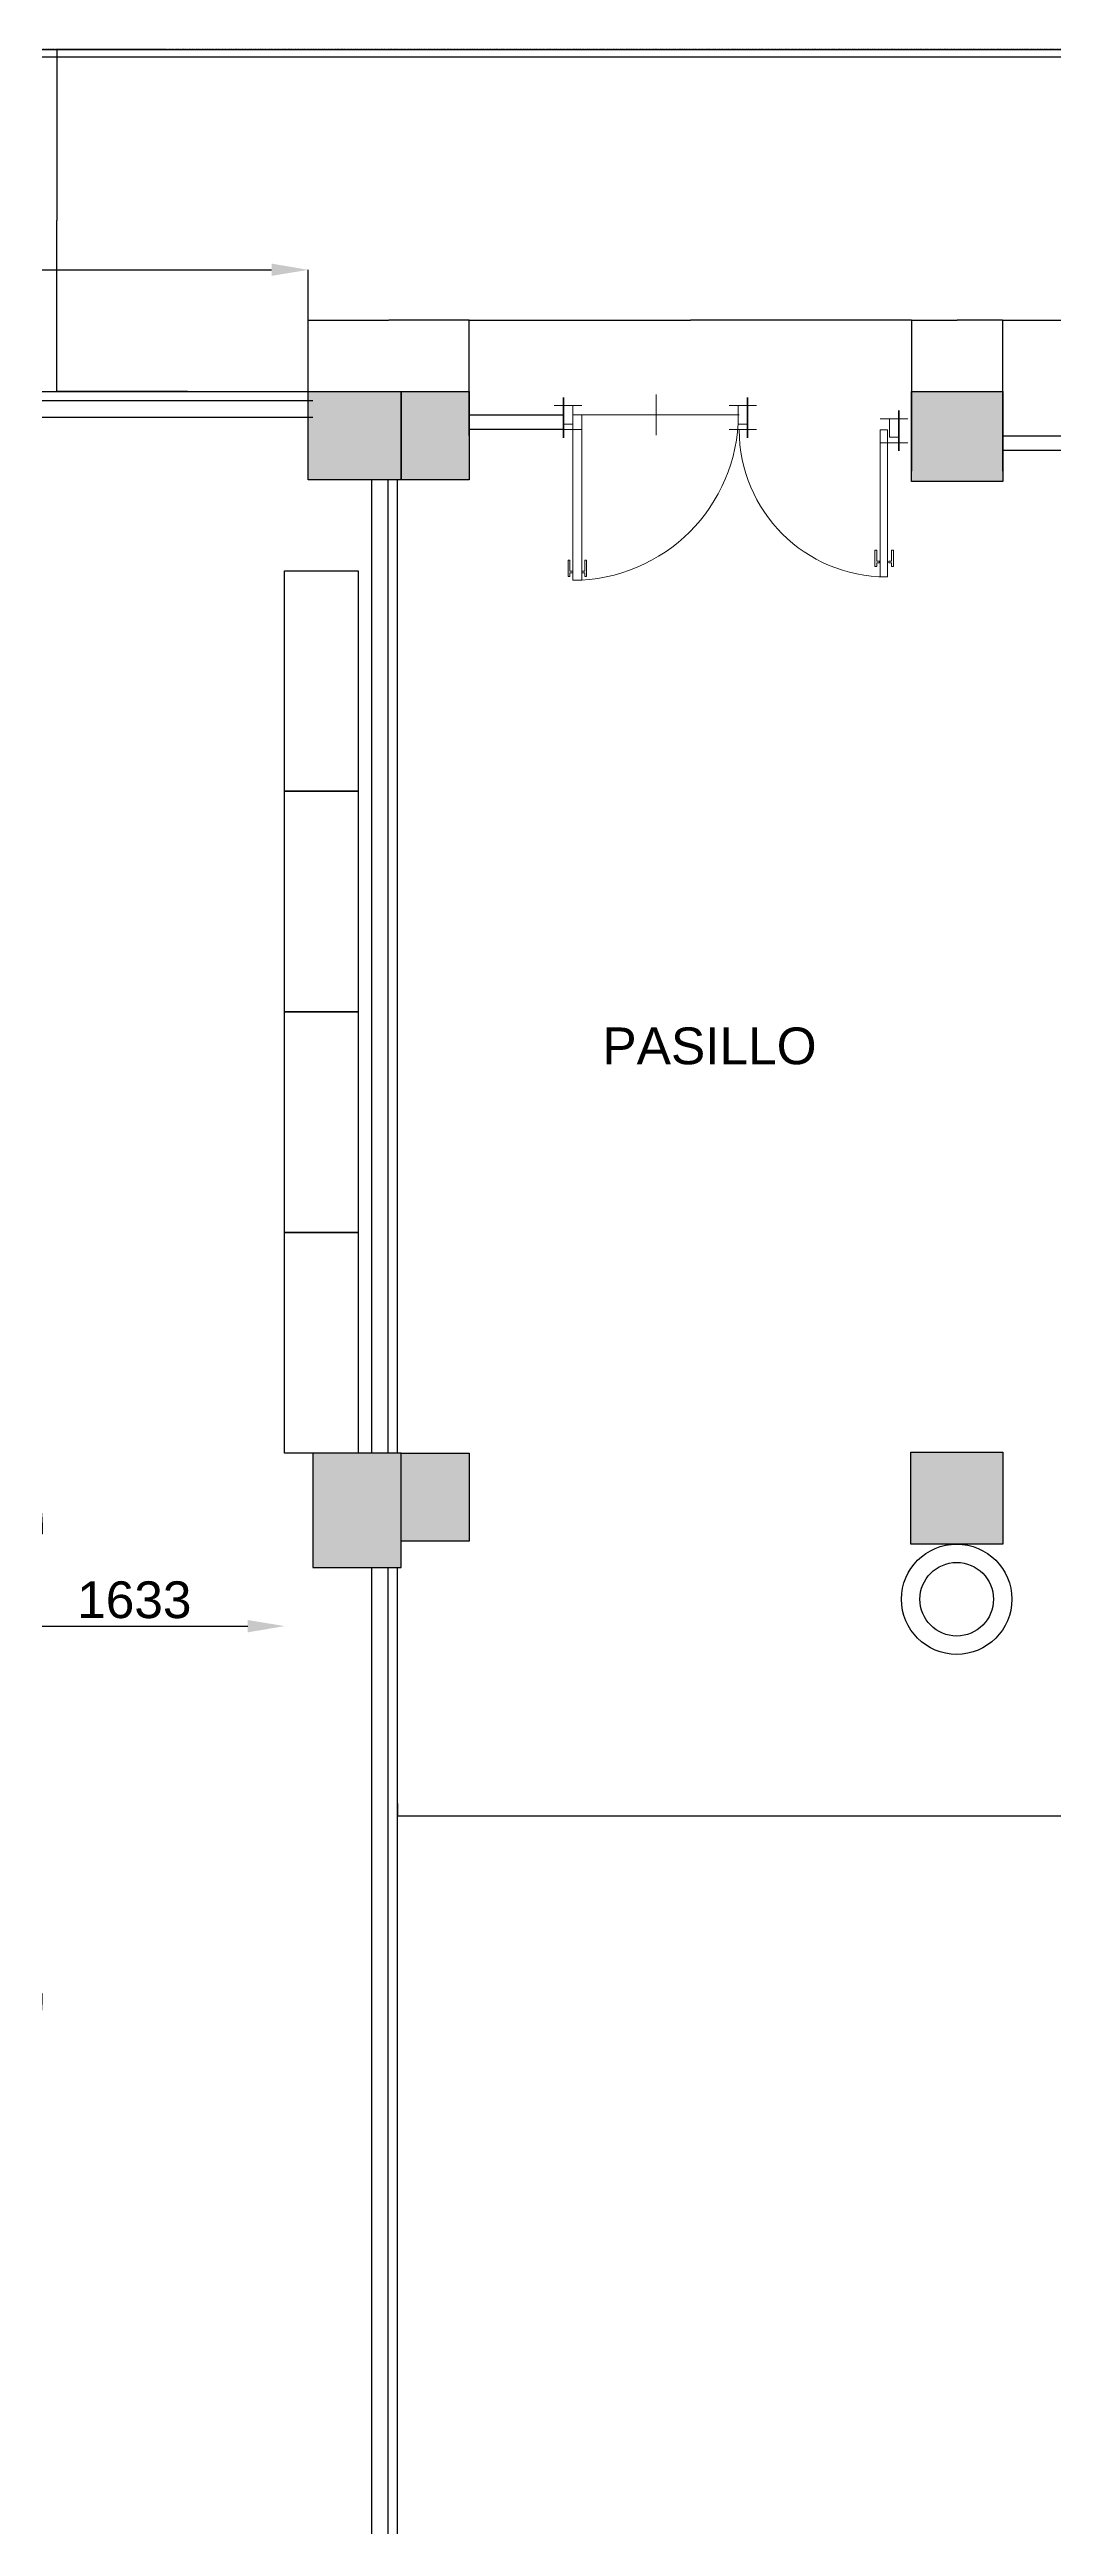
# Model space of a CAD drawing. Header units: millimetres. Extents: x -327709 to -233612, y 250954 to 312605.
# Drawn here: x -273249 to -267790, y 287356 to 300833 of the extents above; entities that cross this region are included whole.
import ezdxf

# ---------------------------------------------------------------- set-up
doc = ezdxf.new("R2010")
doc.units = ezdxf.units.MM
doc.header["$PDMODE"] = 35
doc.linetypes.add('Dash Style-1', pattern=[4.724409, 1.889764, -2.834646])
doc.linetypes.add('TRATTEGGIATA2', pattern=[0.375, 0.25, -0.125])
for name, color, linetype in [('+D COTAS', 1, 'Continuous'), ('BANCHI', 3, 'Continuous'), ('ENTRADA DE FRIO', 2, 'Continuous'), ('GOP', 5, 'Continuous'), ('PATAS', 6, 'Continuous'), ('QUADRO_ELETTRICO', 8, 'Continuous'), ('ROTULO', 7, 'Continuous'), ('SCARICHI', 3, 'Continuous')]:
    doc.layers.add(name, color=color, linetype=linetype)
for name, color, linetype, lineweight in [('acotacion', 2, 'Continuous', 5), ('p1', 7, 'Continuous', 18), ('P4', 7, 'Continuous', 18), ('SUPERFICIES', 7, 'Dash Style-1', 5)]:
    doc.layers.add(name, color=color, linetype=linetype, lineweight=lineweight)
doc.styles.add('Arial (bold)', font='arialbd.ttf')
doc.styles.add('Arial Narrow', font='ARIALN.TTF')
doc.styles.add('Arial Unicode MS', font='ARIALUNI.TTF')
doc.styles.add('costan', font='arial.ttf')
doc.dimstyles.new('carlos', dxfattribs={"dimtxt": 0.067432, "dimasz": 0.00186, "dimexe": 1.7e-05, "dimexo": 1.25e-05, "dimgap": 0, "dimtad": 0, "dimdec": 3, "dimtxsty": 'Arial (bold)', "dimblk": 'VW_SLASH-1', "dimblk1": 'VW_SLASH-1', "dimblk2": 'VW_SLASH-1', "dimcen": 0, "dimazin": 0, "dimtfac": 1, "dimtdec": 3, "dimtix": 1, "dimtmove": 0, "dimatfit": 0, "dimldrblk": 'VW_SLASH-1', "dimfxl": 1, "dimfrac": 2, "dimtolj": 1, "dimarcsym": 0})
doc.dimstyles.new('Copy of carlos 1', dxfattribs={"dimtxt": 0.067432, "dimasz": 0.18, "dimexe": 1.2e-05, "dimexo": 5.6e-05, "dimgap": 0, "dimtad": 0, "dimdec": 3, "dimtxsty": 'Arial (bold)', "dimblk": 'VW_SLASH', "dimblk1": 'VW_SLASH', "dimblk2": 'VW_SLASH', "dimcen": 0, "dimdle": 1.08e-05, "dimazin": 0, "dimtfac": 1, "dimtdec": 3, "dimtix": 1, "dimtmove": 0, "dimatfit": 0, "dimldrblk": 'VW_SLASH', "dimfxl": 1, "dimfrac": 2, "dimtolj": 1, "dimarcsym": 0})
doc.dimstyles.new('COSTAN-DESAGUES', dxfattribs={"dimtxt": 200, "dimasz": 200, "dimexe": 0, "dimexo": 0, "dimgap": 40, "dimtad": 1, "dimdec": 0, "dimzin": 0, "dimdsep": 46, "dimtxsty": 'costan', "dimcen": 0, "dimclrd": 1, "dimclre": 1, "dimclrt": 1, "dimadec": 0, "dimazin": 0, "dimtfac": 1, "dimtdec": 0, "dimtofl": 0, "dimtmove": 0, "dimatfit": 3, "dimfxl": 1, "dimtolj": 1, "dimtzin": 0, "dimarcsym": 0})

# ---------------------------------------------------------------- blocks, each defined once
blk = doc.blocks.new('VW_SLASH-1')
at = {"layer": 'p1', "color": 0, "linetype": 'ByBlock', "lineweight": -2}
blk.add_line((0, 0), (-1, 0), dxfattribs=at)
at = {"layer": 'p1', "color": 0, "linetype": 'Continuous', "lineweight": 20}
blk.add_lwpolyline([(1, 1), (-1, -1)], dxfattribs=at)
blk = doc.blocks.new('*D470')
at = {"layer": 'Defpoints', "color": 0, "linetype": 'Continuous', "transparency": 16777216}
for p in [(-271357, 291290), (-271357, 291223), (-255903, 291086)]:
    blk.add_point(p, dxfattribs=at)
at = {"layer": 'P4', "color": 0, "linetype": 'Continuous', "lineweight": -2, "transparency": 16777216}
for p, q in [((-271357, 291290), (-271357, 291223)), ((-271357, 291223), (-263630, 291223)), ((-255903, 291223), (-263630, 291223)), ((-255903, 291086), (-255903, 291223))]:
    blk.add_line(p, q, dxfattribs=at)
at = {"layer": 'P4', "color": 0, "linetype": 'Continuous', "lineweight": -2, "transparency": 16777216, "xscale": 0.0018603515625, "yscale": 0.0018603515625, "zscale": 0.0018603515625, "rotation": 180}
blk.add_blockref('VW_SLASH-1', (-271357, 291223), dxfattribs=at)
at = {"layer": 'P4', "color": 0, "linetype": 'Continuous', "lineweight": -2, "transparency": 16777216, "xscale": 0.0018603515625, "yscale": 0.0018603515625, "zscale": 0.0018603515625}
blk.add_blockref('VW_SLASH-1', (-255903, 291223), dxfattribs=at)
at = {"layer": 'P4', "color": 0, "linetype": 'Continuous', "lineweight": -2, "transparency": 16777216, "insert": (-263630, 291223), "char_height": 0.0607, "attachment_point": 5, "style": 'Arial (bold)'}
blk.add_mtext('\\A1;46361,531', dxfattribs=at)
blk = doc.blocks.new('*D474')
at = {"layer": 'Defpoints', "color": 0, "linetype": 'Continuous', "transparency": 16777216}
for p in [(-273209, 300833), (-272624, 300833), (-272498, 298972)]:
    blk.add_point(p, dxfattribs=at)
at = {"layer": 'P4', "color": 0, "linetype": 'Continuous', "lineweight": -2, "transparency": 16777216}
for p, q in [((-272624, 300833), (-273209, 300833)), ((-273209, 300833), (-273209, 299903)), ((-273209, 298972), (-273209, 299902)), ((-272498, 298972), (-273209, 298972))]:
    blk.add_line(p, q, dxfattribs=at)
at = {"layer": 'P4', "color": 0, "linetype": 'Continuous', "lineweight": -2, "transparency": 16777216, "xscale": 0.0018603515625, "yscale": 0.0018603515625, "zscale": 0.0018603515625}
for p, rotation in [((-273209, 300833), 90), ((-273209, 298972), 270)]:
    blk.add_blockref('VW_SLASH-1', p, dxfattribs=dict(at, rotation=rotation))
at = {"layer": 'P4', "color": 0, "linetype": 'Continuous', "lineweight": -2, "transparency": 16777216, "insert": (-273209, 299902), "char_height": 0.0607, "attachment_point": 5, "style": 'Arial (bold)'}
blk.add_mtext('\\A1;5580,952', dxfattribs=at)
blk = doc.blocks.new('dib puerta plan 1.00')
at = {"color": 22, "lineweight": 60}
for p, q in [((-0.5, -0.2), (-0.5, 0.02)), ((0.5, -0.2), (0.5, 0.02))]:
    blk.add_line(p, q, dxfattribs=at)
at = {"linetype": 'Continuous'}
for p, q in [((-0.003, -0.215), (-0.003, 0.005)), ((-0.55, -0.025), (-0.4, -0.025)), ((0.45, -0.105), (-0.455, -0.105)), ((-0.55, -0.155), (-0.4, -0.155))]:
    blk.add_line(p, q, dxfattribs=at)
for p, q in [((0.55, -0.025), (0.4, -0.025)), ((0.55, -0.155), (0.4, -0.155))]:
    blk.add_line(p, q)
for points in [[(0.4, 0.755), (0.385, 0.755), (0.385, 0.775), (0.375, 0.775), (0.375, 0.685), (0.385, 0.685), (0.385, 0.745), (0.4, 0.745)], [(0.45, -0.105), (0.45, 0.795), (0.4, 0.795), (0.4, -0.105)], [(0.45, 0.755), (0.465, 0.755), (0.465, 0.775), (0.475, 0.775), (0.475, 0.685), (0.465, 0.685), (0.465, 0.745), (0.45, 0.745)], [(-0.45, -0.155), (-0.5, -0.155), (-0.5, -0.055), (-0.45, -0.055)], [(0.5, -0.155), (0.45, -0.155), (0.45, -0.055), (0.5, -0.055)]]:
    blk.add_lwpolyline(points, close=True)
blk.add_arc((0.45, -0.105), 0.9, 90, 180, dxfattribs=at)
blk = doc.blocks.new('Group-2-1-1')
at = {"color": 7, "linetype": 'Continuous', "lineweight": 5}
for p, q in [((28.139, 7.294), (27.989, 7.294)), ((28.139, 7.164), (27.989, 7.164))]:
    blk.add_line(p, q, dxfattribs=at)
at = {"color": 5, "linetype": 'Continuous', "lineweight": 60}
blk.add_line((28.089, 7.119), (28.089, 7.339), dxfattribs=at)
at = {"color": 7, "linetype": 'Continuous', "lineweight": 5}
for points in [[(27.985, 7.948), (27.97, 7.948), (27.97, 7.968), (27.96, 7.968), (27.96, 7.878), (27.97, 7.878), (27.97, 7.938), (27.985, 7.938)], [(27.989, 7.224), (27.989, 8.024), (28.029, 8.024), (28.029, 7.224)], [(28.035, 7.948), (28.05, 7.948), (28.05, 7.968), (28.06, 7.968), (28.06, 7.878), (28.05, 7.878), (28.05, 7.938), (28.035, 7.938)], [(28.089, 7.164), (28.039, 7.164), (28.039, 7.264), (28.089, 7.264)]]:
    blk.add_lwpolyline(points, close=True, dxfattribs=at)
blk.add_arc((28.022, 7.224), 0.8, 90, 180, dxfattribs=at)
blk = doc.blocks.new('VW_SLASH')
at = {"layer": 'p1', "color": 0, "linetype": 'ByBlock', "lineweight": -2}
blk.add_line((0, 0), (-1, 0), dxfattribs=at)
at = {"layer": 'p1', "color": 0, "linetype": 'Continuous', "lineweight": 20}
blk.add_lwpolyline([(0, 0), (0, 0)], dxfattribs=at)
blk = doc.blocks.new('*D478')
at = {"layer": 'acotacion', "color": 0, "lineweight": -2, "transparency": 16777216}
for p, q in [((-271842, 298732), (-271842, 299360)), ((-271842, 299360), (-271405, 299360)), ((-270967, 299360), (-271404, 299360)), ((-270967, 298732), (-270967, 299360))]:
    blk.add_line(p, q, dxfattribs=at)
at = {"layer": 'Defpoints', "color": 0, "transparency": 16777216}
for p in [(-271842, 299360), (-271842, 298732), (-270967, 298732)]:
    blk.add_point(p, dxfattribs=at)
at = {"layer": 'acotacion', "color": 0, "lineweight": -2, "transparency": 16777216, "xscale": 0.18, "yscale": 0.18, "zscale": 0.18, "rotation": 180}
blk.add_blockref('VW_SLASH', (-271842, 299360), dxfattribs=at)
at = {"layer": 'acotacion', "color": 0, "lineweight": -2, "transparency": 16777216, "xscale": 0.18, "yscale": 0.18, "zscale": 0.18}
blk.add_blockref('VW_SLASH', (-270967, 299360), dxfattribs=at)
at = {"layer": 'acotacion', "color": 0, "lineweight": -2, "transparency": 16777216, "insert": (-271405, 299360), "char_height": 0.0682, "attachment_point": 5, "style": 'Arial Narrow'}
blk.add_mtext('\\A1;2625,74', dxfattribs=at)
blk = doc.blocks.new('*D479')
at = {"layer": 'acotacion', "color": 0, "lineweight": -2, "transparency": 16777216}
for p, q in [((-270967, 298732), (-270967, 299360)), ((-270967, 299360), (-269764, 299360)), ((-268562, 299360), (-269764, 299360)), ((-268561, 298538), (-268561, 299360))]:
    blk.add_line(p, q, dxfattribs=at)
at = {"layer": 'Defpoints', "color": 0, "transparency": 16777216}
for p in [(-270967, 299360), (-270967, 298732), (-268561, 298538)]:
    blk.add_point(p, dxfattribs=at)
at = {"layer": 'acotacion', "color": 0, "lineweight": -2, "transparency": 16777216, "xscale": 0.18, "yscale": 0.18, "zscale": 0.18, "rotation": 180}
blk.add_blockref('VW_SLASH', (-270967, 299360), dxfattribs=at)
at = {"layer": 'acotacion', "color": 0, "lineweight": -2, "transparency": 16777216, "xscale": 0.18, "yscale": 0.18, "zscale": 0.18}
blk.add_blockref('VW_SLASH', (-268561, 299360), dxfattribs=at)
at = {"layer": 'acotacion', "color": 0, "lineweight": -2, "transparency": 16777216, "insert": (-269764, 299360), "char_height": 0.0682, "attachment_point": 5, "style": 'Arial Narrow'}
blk.add_mtext('\\A1;7216,23', dxfattribs=at)
blk = doc.blocks.new('*D480')
at = {"layer": 'acotacion', "color": 0, "lineweight": -2, "transparency": 16777216}
for p, q in [((-268561, 298538), (-268561, 299360)), ((-268561, 299360), (-268314, 299360)), ((-268067, 299360), (-268314, 299360)), ((-268066, 298538), (-268066, 299360))]:
    blk.add_line(p, q, dxfattribs=at)
at = {"layer": 'Defpoints', "color": 0, "transparency": 16777216}
for p in [(-268561, 299360), (-268561, 298538), (-268066, 298538)]:
    blk.add_point(p, dxfattribs=at)
at = {"layer": 'acotacion', "color": 0, "lineweight": -2, "transparency": 16777216, "xscale": 0.18, "yscale": 0.18, "zscale": 0.18, "rotation": 180}
blk.add_blockref('VW_SLASH', (-268561, 299360), dxfattribs=at)
at = {"layer": 'acotacion', "color": 0, "lineweight": -2, "transparency": 16777216, "xscale": 0.18, "yscale": 0.18, "zscale": 0.18}
blk.add_blockref('VW_SLASH', (-268066, 299360), dxfattribs=at)
at = {"layer": 'acotacion', "color": 0, "lineweight": -2, "transparency": 16777216, "insert": (-268314, 299360), "char_height": 0.0682, "attachment_point": 5, "style": 'Arial Narrow'}
blk.add_mtext('\\A1;1485,25', dxfattribs=at)
blk = doc.blocks.new('*D481')
at = {"layer": 'acotacion', "color": 0, "lineweight": -2, "transparency": 16777216}
for p, q in [((-268066, 298538), (-268066, 299360)), ((-268066, 299360), (-263606, 299360)), ((-259145, 299360), (-263605, 299360)), ((-259145, 298406), (-259145, 299360))]:
    blk.add_line(p, q, dxfattribs=at)
at = {"layer": 'Defpoints', "color": 0, "transparency": 16777216}
for p in [(-268066, 299360), (-268066, 298538), (-259145, 298406)]:
    blk.add_point(p, dxfattribs=at)
at = {"layer": 'acotacion', "color": 0, "lineweight": -2, "transparency": 16777216, "xscale": 0.18, "yscale": 0.18, "zscale": 0.18, "rotation": 180}
blk.add_blockref('VW_SLASH', (-268066, 299360), dxfattribs=at)
at = {"layer": 'acotacion', "color": 0, "lineweight": -2, "transparency": 16777216, "xscale": 0.18, "yscale": 0.18, "zscale": 0.18}
blk.add_blockref('VW_SLASH', (-259145, 299360), dxfattribs=at)
at = {"layer": 'acotacion', "color": 0, "lineweight": -2, "transparency": 16777216, "insert": (-263606, 299360), "char_height": 0.0682, "attachment_point": 5, "style": 'Arial Narrow'}
blk.add_mtext('\\A1;26764,56', dxfattribs=at)
blk = doc.blocks.new('*D492')
at = {"layer": 'Defpoints', "color": 0, "linetype": 'Continuous', "transparency": 16777216}
for p in [(-271842, 299634), (-279248, 298832), (-271842, 298832)]:
    blk.add_point(p, dxfattribs=at)
at = {"layer": 'ROTULO', "color": 1, "linetype": 'Continuous', "lineweight": -2, "transparency": 16777216}
for p, q in [((-279248, 298832), (-279248, 299634)), ((-279048, 299634), (-272042, 299634)), ((-271842, 298832), (-271842, 299634))]:
    blk.add_line(p, q, dxfattribs=at)
at = {"layer": 'ROTULO', "color": 1, "linetype": 'Continuous', "transparency": 16777216}
for points in [[(-279048, 299668), (-279048, 299601), (-279248, 299634)], [(-272042, 299668), (-272042, 299601), (-271842, 299634)]]:
    blk.add_solid(points, dxfattribs=at)
at = {"layer": 'ROTULO', "color": 1, "linetype": 'Continuous', "transparency": 16777216, "insert": (-275545, 299776), "char_height": 200, "attachment_point": 5, "style": 'costan'}
blk.add_mtext('\\A1;7406', dxfattribs=at)
blk = doc.blocks.new('PIAZZOLA_RCB_MAA45')
for p, q in [((29, -343), (89, -396)), ((32, -399), (85, -339))]:
    blk.add_line(p, q)
at = {"layer": 'BANCHI', "color": 3}
for p, q in [((-102, 19), (64, 185)), ((-93, -1), (78, 171)), ((-336, 19), (-102, 19)), ((-63, -75), (130, 118)), ((-32, -155), (186, 63)), ((-336, -1), (-93, -1)), ((-336, -75), (-63, -75)), ((-336, -155), (-32, -155))]:
    blk.add_line(p, q, dxfattribs=at)
at = {"layer": 'BANCHI'}
for p, q in [((796, -568), (445, -218)), ((-321, -1031), (-321, -535))]:
    blk.add_line(p, q, dxfattribs=at)
for centre, radius, start, end in [((-322, 552), 1087, 270.0986, 314.9014), ((-349, 616), 1665, 270.455, 314.545), ((-343, 602), 1633, 270.7852, 314.2148)]:
    blk.add_arc(centre, radius, start, end, dxfattribs=at)
at = {"layer": 'GOP'}
for p, q in [((64, 185), (842, -593)), ((-336, -1081), (-336, 19))]:
    blk.add_line(p, q, dxfattribs=at)
blk.add_arc((-354, 628), 1709, 270.6063, 314.3937, dxfattribs=at)
at = {"layer": 'QUADRO_ELETTRICO', "linetype": 'TRATTEGGIATA2'}
for p, q in [((78, 171), (-93, -1)), ((78, 171), (-21, -171)), ((199, 49), (78, 171)), ((-93, -1), (199, 49)), ((-21, -171), (199, 49)), ((-336, -1), (-336, -171)), ((-93, -1), (-336, -1)), ((-21, -171), (-336, -1)), ((-336, -171), (-93, -1)), ((-93, -1), (-21, -171)), ((-336, -171), (-21, -171))]:
    blk.add_line(p, q, dxfattribs=at)
at = {"layer": 'SCARICHI'}
for p, q in [((-131, -526), (-60, -455)), ((-96, -491), (-131, -455)), ((-131, -526), (-96, -491)), ((-96, -491), (-60, -526))]:
    blk.add_line(p, q, dxfattribs=at)
blk = doc.blocks.new('MAA45RCB')
at = {"layer": 'ENTRADA DE FRIO'}
for p, q in [((796, -568), (445, -218)), ((-321, -1031), (-321, -535))]:
    blk.add_line(p, q, dxfattribs=at)
blk.add_circle((-106, -331), 31, dxfattribs=at)
at = {"layer": 'PATAS'}
for p, q in [((214, -9), (161, -62)), ((161, -9), (214, -62)), ((-305, -224), (-230, -224)), ((-268, -186), (-268, -261)), ((585, -380), (532, -433)), ((532, -380), (585, -433)), ((-305, -749), (-230, -749)), ((-268, -711), (-268, -786))]:
    blk.add_line(p, q, dxfattribs=at)
for centre in [(188, -35), (-268, -224), (559, -406), (-268, -749)]:
    blk.add_circle(centre, 37.6, dxfattribs=at)
blk.add_blockref('PIAZZOLA_RCB_MAA45', (0, 0))
blk = doc.blocks.new('*D516')
at = {"layer": 'Defpoints', "color": 0, "linetype": 'Continuous', "transparency": 16777216}
for p in [(-273604, 292255), (-271971, 292255), (-271971, 292255)]:
    blk.add_point(p, dxfattribs=at)
at = {"layer": 'ROTULO', "color": 1, "linetype": 'Continuous', "lineweight": -2, "transparency": 16777216}
blk.add_line((-273404, 292255), (-272171, 292255), dxfattribs=at)
at = {"layer": 'ROTULO', "color": 1, "linetype": 'Continuous', "transparency": 16777216}
for points in [[(-273404, 292288), (-273404, 292221), (-273604, 292255)], [(-272171, 292288), (-272171, 292221), (-271971, 292255)]]:
    blk.add_solid(points, dxfattribs=at)
at = {"layer": 'ROTULO', "color": 1, "linetype": 'Continuous', "transparency": 16777216, "insert": (-272788, 292397), "char_height": 200, "attachment_point": 5, "style": 'costan'}
blk.add_mtext('\\A1;1633', dxfattribs=at)

msp = doc.modelspace()

# ---------------------------------------------------------------- hatches: boundary and pattern name
at = {"layer": 'P4', "linetype": 'Continuous', "lineweight": -2}
for color, points in [(1, [(-271842.14915, 298492.19039), (-271842.14915, 298972.27224), (-271336.96537, 298972.27224), (-271336.96537, 298492.19039)]), (1, [(-271336.96537, 298492.19039), (-271336.96537, 298972.27224), (-270966.90227, 298972.27224), (-270966.90227, 298492.19039)]), (0, [(-268561.49214, 298482.18868), (-268561.49214, 298972.27224), (-268066.40773, 298972.27224), (-268066.40773, 298482.18868)]), (1, [(-271336.96537, 292574.18135), (-271336.96537, 293196.28742), (-271817.04722, 293196.28742), (-271817.04722, 292574.18135)]), (1, [(-271336.96537, 292716.20557), (-271336.96537, 293196.28742), (-270966.90227, 293196.28742), (-270966.90227, 292716.20557)]), (0, [(-268566.49299, 292701.20301), (-268566.49299, 293201.28827), (-268066.40773, 293201.28827), (-268066.40773, 292701.20301)])]:
    msp.add_hatch(color=color, dxfattribs=at).paths.add_polyline_path(points)

# ---------------------------------------------------------------- linework, layer by layer
at = {"layer": 'P4', "color": 0, "linetype": 'Continuous', "lineweight": -2}
for p, q in [((-286449.54211, 300792.58261), (-239721.63239, 300792.58261)), ((-286409.53528, 300832.58943), (-239721.63239, 300832.58943))]:
    msp.add_line(p, q, dxfattribs=at)
at = {"layer": 'P4', "color": 4, "linetype": 'Continuous', "lineweight": -2}
for p, q in [((-279248.31427, 298972.27224), (-271817.04722, 298972.27224)), ((-279248.31427, 298922.26372), (-271817.04722, 298922.26372)), ((-279249.02574, 298832.24837), (-271817.04722, 298832.24837)), ((-271496.99265, 293196.28742), (-271496.99265, 298492.52378)), ((-271406.9773, 293196.28742), (-271406.9773, 298493.10721)), ((-271356.96878, 293196.28742), (-271356.96878, 298493.10721)), ((-271496.99265, 287218.26002), (-271496.99265, 292574.18135)), ((-271406.9773, 287218.26002), (-271406.9773, 292574.18135)), ((-271356.96878, 287218.26002), (-271356.96878, 292574.18135))]:
    msp.add_line(p, q, dxfattribs=at)
at = {"layer": 'P4', "color": 1, "linetype": 'Continuous', "lineweight": -2}
for points in [[(-271842.14915, 298492.19039), (-271842.14915, 298972.27224), (-271336.96537, 298972.27224), (-271336.96537, 298492.19039)], [(-271336.96537, 298492.19039), (-271336.96537, 298972.27224), (-270966.90227, 298972.27224), (-270966.90227, 298492.19039)], [(-271336.96537, 292574.18135), (-271336.96537, 293196.28742), (-271817.04722, 293196.28742), (-271817.04722, 292574.18135)], [(-271336.96537, 292716.20557), (-271336.96537, 293196.28742), (-270966.90227, 293196.28742), (-270966.90227, 292716.20557)]]:
    msp.add_lwpolyline(points, close=True, dxfattribs=at)
at = {"layer": 'P4', "color": 0, "linetype": 'Continuous', "lineweight": -2}
for points in [[(-268561.49214, 298482.18868), (-268561.49214, 298972.27224), (-268066.40773, 298972.27224), (-268066.40773, 298482.18868)], [(-270966.90227, 298845.60852), (-270454.14662, 298845.60852), (-270454.14662, 298765.59488), (-270966.90227, 298765.59488)], [(-268066.40773, 298731.21885), (-259144.88658, 298731.21885), (-259144.88658, 298651.20521), (-268066.40773, 298651.20521)], [(-268566.49299, 292701.20301), (-268566.49299, 293201.28827), (-268066.40773, 293201.28827), (-268066.40773, 292701.20301)]]:
    msp.add_lwpolyline(points, close=True, dxfattribs=at)
for radius in [300.05116, 200.03411]:
    msp.add_circle((-268316.45036, 292401.15185), radius, dxfattribs=at)
at = {"layer": 'ROTULO', "color": 0, "linetype": 'Continuous'}
for points in [[(-271971.35224, 297997.10598), (-271571.35224, 297997.10598), (-271571.35224, 296796.90134), (-271971.35224, 296796.90134)], [(-271971.35224, 296796.90134), (-271571.35224, 296796.90134), (-271571.35224, 295596.6967), (-271971.35224, 295596.6967)], [(-271971.35224, 295596.6967), (-271571.35224, 295596.6967), (-271571.35224, 294396.49206), (-271971.35224, 294396.49206)], [(-271971.35224, 294396.49206), (-271571.35224, 294396.49206), (-271571.35224, 293196.28742), (-271971.35224, 293196.28742)]]:
    msp.add_lwpolyline(points, close=True, dxfattribs=at)
at = {"layer": 'SUPERFICIES', "color": 0, "lineweight": -2}
msp.add_line((-239923.00166, 300832.58943), (-286409.53528, 300832.58943), dxfattribs=at)

# ---------------------------------------------------------------- block references
at = {"layer": '+D COTAS', "color": 7, "linetype": 'Continuous', "xscale": -1, "rotation": 135.0000000000001}
msp.add_blockref('MAA45RCB', (-274302.89643, 292932.34458), dxfattribs=at)
at = {"layer": '+D COTAS', "color": 7, "linetype": 'Continuous', "rotation": 44.99999999999994}
msp.add_blockref('MAA45RCB', (-274302.89643, 290080.76616), dxfattribs=at)
at = {"layer": 'P4', "color": 0, "lineweight": -2, "yscale": 1000.17053206043, "zscale": 1000.17053206043, "rotation": 180}
for name, p, xscale in [('dib puerta plan 1.00', (-269954.18254, 298740.11507), 1000.17053206043), ('Group-2-1-1', (-296725.59385, 305988.63568), -1000.17053206043)]:
    msp.add_blockref(name, p, dxfattribs=dict(at, xscale=xscale))

# ---------------------------------------------------------------- texts
at = {"layer": 'P4', "color": 0, "lineweight": -2, "insert": (-270242.81676, 295511.8749), "char_height": 200.034106, "attachment_point": 1, "line_spacing_factor": 1.008048, "style": 'Arial Unicode MS'}
msp.add_mtext('PASILLO', dxfattribs=at)

# ---------------------------------------------------------------- dimensions: what is measured, and where the dimension line sits
at = {"layer": 'acotacion', "color": 0, "lineweight": -2}
for base, p1, p2, picture, middle in [((-271842.14915, 299359.88651), (-270966.90227, 298732.23132), (-271842.14915, 298732.23132), '*D478', (-271404.52571, 299359.88651)), ((-270966.90227, 299359.88651), (-268561.49214, 298537.57997), (-270966.90227, 298732.23132), '*D479', (-269764.1972, 299359.88651)), ((-268561.49214, 299359.88651), (-268066.40773, 298537.57997), (-268561.49214, 298537.57997), '*D480', (-268313.94993, 299359.88651)), ((-268066.40773, 299359.88651), (-259144.88658, 298406.07149), (-268066.40773, 298537.57997), '*D481', (-263605.64715, 299359.88651))]:
    dim = msp.add_linear_dim(base=base, p1=p1, p2=p2, dimstyle='Copy of carlos 1', override={"dimtxt": 0.068167, "dimgap": 0.039688, "dimtih": 1, "dimtoh": 1, "dimdec": 2, "dimlfac": 3, "dimpost": '<>', "dimtxsty": 'Arial Narrow'}, dxfattribs=at)
    dim.commit()
    dim.dimension.update_dxf_attribs({"geometry": picture, "text_midpoint": middle})
at = {"layer": 'P4', "color": 0, "linetype": 'Continuous', "lineweight": -2}
dim = msp.add_linear_dim(base=(-273209.12175, 300832.58943), p1=(-272498.2982, 298972.27224), p2=(-272623.68049, 300832.58943), angle=270, dimstyle='carlos', override={"dimtxt": 0.060689, "dimgap": 0.039688, "dimtih": 1, "dimtoh": 1, "dimlfac": 3, "dimpost": '<>', "dimtxsty": 'Arial (bold)'}, dxfattribs=at)
dim.commit()
dim.dimension.update_dxf_attribs({"geometry": '*D474', "text_midpoint": (-273209.12175, 299902.43084)})
dim = msp.add_linear_dim(base=(-271356.96878, 291222.53127), p1=(-255903.12525, 291085.87773), p2=(-271356.96878, 291290.11612), dimstyle='carlos', override={"dimtxt": 0.060689, "dimgap": 0.039688, "dimtih": 1, "dimtoh": 1, "dimlfac": 3, "dimpost": '<>', "dimtxsty": 'Arial (bold)'}, dxfattribs=at)
dim.commit()
dim.dimension.update_dxf_attribs({"geometry": '*D470', "text_midpoint": (-263630.04701, 291222.53127)})
at = {"layer": 'ROTULO', "color": 1, "linetype": 'Continuous'}
dim = msp.add_linear_dim(base=(-271842.14915, 299634.18155), p1=(-279248.31427, 298832.24837), p2=(-271842.14915, 298832.24837), dimstyle='COSTAN-DESAGUES', dxfattribs=at)
dim.commit()
dim.dimension.update_dxf_attribs({"geometry": '*D492', "text_midpoint": (-275545.23171, 299776.29615)})
at = {"layer": 'ROTULO', "color": 3, "linetype": 'Continuous'}
dim = msp.add_linear_dim(base=(-271971.35224, 292254.65262), p1=(-273603.99284, 292254.65262), p2=(-271971.35224, 292254.65262), dimstyle='COSTAN-DESAGUES', dxfattribs=at)
dim.commit()
dim.dimension.update_dxf_attribs({"geometry": '*D516', "text_midpoint": (-272787.67254, 292396.83543)})

doc.saveas('drawing.dxf')
